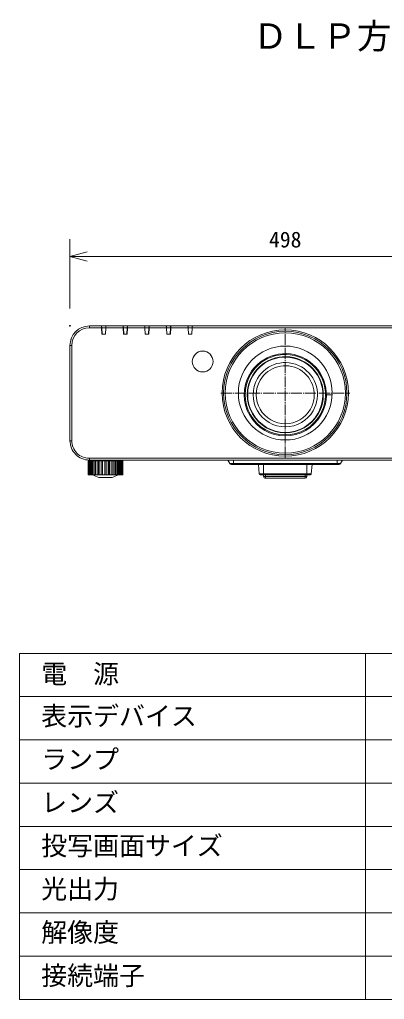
# Model space of a CAD drawing. Units: millimetres, scale not verified. Extents: x -62 to 63, y -56 to 57.
# Drawn here: x -62.5 to -20.3, y -56.5 to 56.8 of the extents above; entities that cross this region are included whole.
import ezdxf
from ezdxf.enums import TextEntityAlignment as Align

# ---------------------------------------------------------------- set-up
doc = ezdxf.new("R2010")
doc.units = ezdxf.units.MM
doc.header["$LTSCALE"] = 0.125
doc.header["$PDMODE"] = 32
doc.header["$PDSIZE"] = 0.0625
doc.linetypes.add('USER1', pattern=[13, 10, -1, 1, -1])
for name, color, linetype, lineweight in [('0-0_0', 7, 'Continuous', 9), ('0-1_WAKU', 1, 'Continuous', 18), ('0-3_GAIKEI', 1, 'Continuous', 18), ('0-5_SUNPO', 7, 'Continuous', 9)]:
    doc.layers.add(name, color=color, linetype=linetype, lineweight=lineweight)
doc.layers.add('0-2_MOJI1', color=7, linetype='Continuous')
doc.layers.add('0-6_Defpoints', color=7, linetype='Continuous')
doc.styles.add('ＭＳ ゴシック', font='')
doc.styles.get('ＭＳ ゴシック').set_extended_font_data('MS Gothic')

# ---------------------------------------------------------------- blocks, each defined once
blk = doc.blocks.new('_OPEN30')
at = {"layer": '0-0_0'}
blk.add_line((0, 0), (-1, 0), dxfattribs=at)
blk.add_lwpolyline([(-1, 0.26795), (0, 0), (-1, -0.26795)], dxfattribs=at)
blk = doc.blocks.new('D6')
at = {"layer": '0-5_SUNPO'}
for p, q in [((-59.728, 26.8821), (-59.728, 34.8821)), ((-9.928, 26.8821), (-9.928, 34.8821)), ((-57.728, 32.8821), (-11.928, 32.8821))]:
    blk.add_line(p, q, dxfattribs=at)
at = {"layer": '0-6_Defpoints'}
for p in [(-9.928, 32.8821), (-59.728, 24.8821), (-9.928, 24.8821)]:
    blk.add_point(p, dxfattribs=at)
at = {"layer": '0-5_SUNPO', "xscale": 2, "yscale": 2, "rotation": 180}
blk.add_blockref('_OPEN30', (-59.728, 32.8821), dxfattribs=at)
at = {"layer": '0-5_SUNPO', "xscale": 2, "yscale": 2}
blk.add_blockref('_OPEN30', (-9.928, 32.8821), dxfattribs=at)
at = {"layer": '0-5_SUNPO', "style": 'ＭＳ ゴシック'}
blk.add_text('498', height=1.833, dxfattribs=at).set_placement((-36.703, 33.3821), align=Align.BOTTOM_LEFT)

msp = doc.modelspace()

# ---------------------------------------------------------------- linework, layer by layer
at = {"layer": '0-1_WAKU', "color": 4}
for p, q in [((62.5175, -16.464), (-62.4825, -16.464)), ((-62.4825, -16.464), (-62.4825, -56.464)), ((-22.4825, -56.464), (-22.4825, -16.464)), ((-62.4825, -56.464), (62.5175, -56.464))]:
    msp.add_line(p, q, dxfattribs=at)
at = {"layer": '0-1_WAKU'}
for p, q in [((-62.4825, -21.464), (62.5175, -21.464)), ((-62.4825, -26.464), (62.5175, -26.464)), ((-62.4825, -31.464), (62.5175, -31.464)), ((-62.4825, -36.464), (62.5175, -36.464)), ((-62.4825, -41.464), (62.5175, -41.464)), ((-62.4825, -46.464), (62.5175, -46.464)), ((-62.4825, -51.464), (62.5175, -51.464))]:
    msp.add_line(p, q, dxfattribs=at)
at = {"layer": '0-3_GAIKEI', "color": 7}
for p, q in [((-50.5112, 21.3764), (-54.4114, 21.3764)), ((-50.5112, 21.3764), (-50.4911, 21.3764)), ((-50.4911, 21.3764), (-50.0125, 21.3764)), ((-49.9943, 21.3264), (-50.0117, 21.3264)), ((-47.9911, 21.3764), (-47.5125, 21.3764)), ((-45.4911, 21.3764), (-45.0125, 21.3764)), ((-42.9919, 21.3264), (-43.0086, 21.3264)), ((-42.9911, 21.3764), (-42.5125, 21.3764)), ((-56.6515, 8.1164), (-56.6515, 19.1364)), ((-56.6078, 7.6764), (-56.6047, 7.6764)), ((-54.532, 5.7764), (-54.5466, 5.7764)), ((-54.5466, 5.7764), (-54.5466, 4.1764)), ((-54.5038, 5.7764), (-54.532, 5.7764)), ((-54.4739, 5.7764), (-54.5038, 5.7764)), ((-54.4309, 5.7764), (-54.4739, 5.7764)), ((-54.4017, 5.7764), (-54.4308, 5.7764)), ((-9.0914, 5.8764), (-54.4114, 5.8764)), ((-54.3173, 5.7764), (-54.4017, 5.7764)), ((-54.2476, 5.7764), (-54.3173, 5.7764)), ((-54.2188, 5.7764), (-54.2476, 5.7764)), ((-54.0835, 5.7764), (-54.2188, 5.7764)), ((-53.9902, 5.7764), (-54.0835, 5.7764)), ((-53.963, 5.7764), (-53.9902, 5.7764)), ((-53.7827, 5.7764), (-53.963, 5.7764)), ((-53.6699, 5.7764), (-53.7827, 5.7764)), ((-53.6454, 5.7764), (-53.6699, 5.7764)), ((-53.4281, 5.7764), (-53.6454, 5.7764)), ((-53.3007, 5.7764), (-53.4281, 5.7764)), ((-53.3196, 5.8764), (-53.3196, 5.7764)), ((-53.2801, 5.7764), (-53.3007, 5.7764)), ((-53.0398, 5.7764), (-53.2801, 5.7764)), ((-53.0352, 5.7764), (-53.0398, 5.7764)), ((-52.8988, 5.7764), (-53.0352, 5.7764)), ((-52.8829, 5.7764), (-52.8988, 5.7764)), ((-52.6316, 5.7764), (-52.8829, 5.7764)), ((-52.6212, 5.7764), (-52.6316, 5.7764)), ((-52.4817, 5.7764), (-52.6212, 5.7764)), ((-52.4713, 5.7764), (-52.4817, 5.7764)), ((-52.22, 5.7764), (-52.4713, 5.7764)), ((-52.2041, 5.7764), (-52.22, 5.7764)), ((-52.0677, 5.7764), (-52.2041, 5.7764)), ((-52.0631, 5.7764), (-52.0677, 5.7764)), ((-51.8228, 5.7764), (-52.0631, 5.7764)), ((-51.8021, 5.7764), (-51.8228, 5.7764)), ((-51.6748, 5.7764), (-51.8022, 5.7764)), ((-51.7833, 5.7764), (-51.7833, 5.8764)), ((-51.4575, 5.7764), (-51.6748, 5.7764)), ((-51.433, 5.7764), (-51.4575, 5.7764)), ((-51.3202, 5.7764), (-51.433, 5.7764)), ((-51.1399, 5.7764), (-51.3202, 5.7764)), ((-51.1127, 5.7764), (-51.1399, 5.7764)), ((-51.0194, 5.7764), (-51.1127, 5.7764)), ((-50.8841, 5.7764), (-51.0194, 5.7764)), ((-50.8553, 5.7764), (-50.8841, 5.7764)), ((-50.7856, 5.7764), (-50.8553, 5.7764)), ((-50.7011, 5.7764), (-50.7856, 5.7764)), ((-50.672, 5.7764), (-50.7011, 5.7764)), ((-50.6289, 5.7764), (-50.672, 5.7764)), ((-50.5991, 5.7764), (-50.6289, 5.7764)), ((-50.5709, 5.7764), (-50.5991, 5.7764)), ((-50.5563, 5.7764), (-50.5709, 5.7764)), ((-50.5563, 5.7764), (-50.5563, 4.1764)), ((-54.5466, 4.1764), (-54.532, 4.1764)), ((-54.532, 4.1764), (-54.5038, 4.1764)), ((-54.5038, 4.1764), (-54.474, 4.1764)), ((-54.4739, 4.1764), (-54.4309, 4.1764)), ((-54.4308, 4.1764), (-54.4017, 4.1764)), ((-54.4017, 4.1764), (-54.3173, 4.1764)), ((-54.3173, 4.1764), (-54.2476, 4.1764)), ((-54.2476, 4.1764), (-54.2188, 4.1764)), ((-54.2188, 4.1764), (-54.0835, 4.1764)), ((-54.0835, 4.1764), (-53.9902, 4.1764)), ((-54.0835, 4.1764), (-54.0835, 4.1764)), ((-53.9902, 4.1764), (-53.963, 4.1764)), ((-53.963, 4.1764), (-53.7827, 4.1764)), ((-53.7827, 4.1764), (-53.6699, 4.1764)), ((-53.7827, 4.1764), (-53.7827, 4.1764)), ((-53.6699, 4.1764), (-53.6454, 4.1764)), ((-53.6454, 4.1764), (-53.4281, 4.1764)), ((-53.4281, 4.1764), (-53.3007, 4.1764)), ((-51.7833, 3.8764), (-53.3196, 3.8764)), ((-53.3007, 4.1764), (-53.2801, 4.1764)), ((-53.2801, 4.1764), (-53.0398, 4.1764)), ((-53.0398, 4.1764), (-53.0352, 4.1764)), ((-53.0352, 4.1764), (-52.8988, 4.1764)), ((-52.8988, 4.1764), (-52.8829, 4.1764)), ((-52.8829, 4.1764), (-52.6316, 4.1764)), ((-52.6316, 4.1764), (-52.6212, 4.1764)), ((-52.6212, 4.1764), (-52.4817, 4.1764)), ((-52.4817, 4.1764), (-52.4713, 4.1764)), ((-52.4713, 4.1764), (-52.22, 4.1764)), ((-52.22, 4.1764), (-52.2041, 4.1764)), ((-52.2041, 4.1764), (-52.0677, 4.1764)), ((-52.0677, 4.1764), (-52.0631, 4.1764)), ((-52.0631, 4.1764), (-51.8228, 4.1764)), ((-51.8228, 4.1764), (-51.8021, 4.1764)), ((-51.8022, 4.1764), (-51.6748, 4.1764)), ((-51.6748, 4.1764), (-51.4575, 4.1764)), ((-51.4575, 4.1764), (-51.433, 4.1764)), ((-51.433, 4.1764), (-51.3202, 4.1764)), ((-51.3202, 4.1764), (-51.1399, 4.1764)), ((-51.1399, 4.1764), (-51.1127, 4.1764)), ((-51.1127, 4.1764), (-51.0194, 4.1764)), ((-51.0194, 4.1764), (-50.8841, 4.1764)), ((-50.8841, 4.1764), (-50.8553, 4.1764)), ((-50.8553, 4.1764), (-50.7856, 4.1764)), ((-50.7856, 4.1764), (-50.7011, 4.1764)), ((-50.7011, 4.1764), (-50.672, 4.1764)), ((-50.672, 4.1764), (-50.6289, 4.1764)), ((-50.6289, 4.1764), (-50.5991, 4.1764)), ((-50.5991, 4.1764), (-50.5709, 4.1764)), ((-50.5709, 4.1764), (-50.5563, 4.1764))]:
    msp.add_line(p, q, dxfattribs=at)
at = {"layer": '0-3_GAIKEI'}
for p, q in [((-54.4114, 21.3764), (-54.4114, 21.1764)), ((-53.0007, 21.1764), (-54.4114, 21.1764)), ((-52.9919, 21.3264), (-53.0086, 21.3264)), ((-52.9961, 21.0876), (-52.991, 21.3764)), ((-52.9806, 21.1764), (-52.9911, 21.3764)), ((-52.9806, 21.1764), (-52.9418, 20.4364)), ((-52.523, 21.1764), (-52.9806, 21.1764)), ((-52.962, 20.4364), (-52.9418, 20.4364)), ((-52.5414, 20.4264), (-52.9614, 20.4264)), ((-52.9418, 20.4364), (-52.5618, 20.4364)), ((-52.9418, 20.4364), (-52.9414, 20.4264)), ((-52.5618, 20.4364), (-52.523, 21.1764)), ((-52.5409, 20.4364), (-52.5618, 20.4364)), ((-52.5125, 21.3764), (-52.523, 21.1764)), ((-52.5125, 21.3764), (-52.5073, 21.0777)), ((-50.5007, 21.1764), (-52.5021, 21.1764)), ((-50.5034, 21.2264), (-50.4937, 21.2264)), ((-50.4961, 21.0876), (-50.4911, 21.3764)), ((-50.4806, 21.1764), (-50.4911, 21.3764)), ((-50.4806, 21.1764), (-50.4418, 20.4364)), ((-50.023, 21.1764), (-50.4806, 21.1764)), ((-50.4418, 20.4364), (-50.462, 20.4364)), ((-50.0414, 20.4264), (-50.4614, 20.4264)), ((-50.4418, 20.4364), (-50.0618, 20.4364)), ((-50.0618, 20.4364), (-50.023, 21.1764)), ((-50.0409, 20.4364), (-50.0618, 20.4364)), ((-50.0125, 21.3764), (-50.023, 21.1764)), ((-50.0125, 21.3764), (-50.0073, 21.0777)), ((-48.0007, 21.1764), (-50.0021, 21.1764)), ((-48.0034, 21.2264), (-47.9937, 21.2264)), ((-47.9961, 21.0876), (-47.9911, 21.3764)), ((-47.9806, 21.1764), (-47.9911, 21.3764)), ((-47.9806, 21.1764), (-47.9418, 20.4364)), ((-47.523, 21.1764), (-47.9806, 21.1764)), ((-47.9418, 20.4364), (-47.962, 20.4364)), ((-47.5414, 20.4264), (-47.9614, 20.4264)), ((-47.9418, 20.4364), (-47.5618, 20.4364)), ((-47.5618, 20.4364), (-47.523, 21.1764)), ((-47.5409, 20.4364), (-47.5618, 20.4364)), ((-47.5125, 21.3764), (-47.523, 21.1764)), ((-47.5125, 21.3764), (-47.5073, 21.0777)), ((-45.5007, 21.1764), (-47.5021, 21.1764)), ((-45.4961, 21.0876), (-45.4911, 21.3764)), ((-45.4806, 21.1764), (-45.491, 21.3764)), ((-45.4806, 21.1764), (-45.4418, 20.4364)), ((-45.023, 21.1764), (-45.4806, 21.1764)), ((-45.4418, 20.4364), (-45.462, 20.4364)), ((-45.0414, 20.4264), (-45.4614, 20.4264)), ((-45.4418, 20.4364), (-45.0618, 20.4364)), ((-45.0618, 20.4364), (-45.023, 21.1764)), ((-45.0409, 20.4364), (-45.0618, 20.4364)), ((-45.0125, 21.3764), (-45.023, 21.1764)), ((-45.0204, 21.2264), (-44.9995, 21.2264)), ((-45.0125, 21.3764), (-45.0073, 21.0777)), ((-43.0007, 21.1764), (-45.0021, 21.1764)), ((-42.9961, 21.0876), (-42.9911, 21.3764)), ((-42.9806, 21.1764), (-42.9911, 21.3764)), ((-42.9806, 21.1764), (-42.9418, 20.4364)), ((-42.523, 21.1764), (-42.9806, 21.1764)), ((-42.9418, 20.4364), (-42.962, 20.4364)), ((-42.5414, 20.4264), (-42.9614, 20.4264)), ((-42.9418, 20.4364), (-42.5618, 20.4364)), ((-42.5622, 20.4264), (-42.5618, 20.4364)), ((-42.5618, 20.4364), (-42.523, 21.1764)), ((-42.5618, 20.4364), (-42.5409, 20.4364)), ((-42.5125, 21.3764), (-42.523, 21.1764)), ((-42.5125, 21.3764), (-42.5073, 21.0777)), ((-42.5099, 21.2264), (-42.4995, 21.2264)), ((-9.0914, 21.1764), (-42.5021, 21.1764)), ((-56.4515, 19.1364), (-56.6515, 19.1364)), ((-56.4515, 19.1364), (-56.4515, 8.1164)), ((-28.4216, 16.1438), (-28.4223, 16.1433)), ((-35.8651, 15.8014), (-35.7785, 15.7514)), ((-35.562, 15.6264), (-35.5187, 15.6014)), ((-27.0015, 13.423), (-26.3303, 13.423)), ((-35.4388, 10.8344), (-35.4379, 10.835)), ((-27.7244, 11.1014), (-27.6378, 11.0514)), ((-56.4515, 8.1164), (-56.6515, 8.1164)), ((-54.532, 5.7764), (-54.532, 4.1764)), ((-54.5038, 5.7764), (-54.5038, 4.1764)), ((-54.4739, 5.7764), (-54.4739, 4.1764)), ((-54.4308, 5.7764), (-54.4308, 4.1764)), ((-54.4114, 6.0764), (-9.0914, 6.0764)), ((-54.4114, 6.0764), (-54.4114, 5.8764)), ((-54.4017, 5.7764), (-54.4017, 4.1764)), ((-54.3173, 5.7764), (-54.3173, 4.1764)), ((-54.2476, 5.7764), (-54.2476, 4.1764)), ((-54.2188, 5.7764), (-54.2188, 4.1764)), ((-54.0835, 5.7764), (-54.0835, 4.1764)), ((-53.9902, 5.7764), (-53.9902, 4.1764)), ((-53.963, 5.7764), (-53.963, 4.1764)), ((-53.7827, 5.7764), (-53.7827, 4.1764)), ((-53.6699, 5.7764), (-53.6699, 4.1764)), ((-53.6454, 5.7764), (-53.6454, 4.1764)), ((-53.4281, 5.7764), (-53.4281, 4.1764)), ((-53.3007, 5.7764), (-53.3007, 4.1764)), ((-53.2801, 5.7764), (-53.2801, 4.1764)), ((-53.0398, 5.7764), (-53.0398, 4.1764)), ((-53.0352, 5.7764), (-53.0352, 4.1764)), ((-52.8988, 5.7764), (-52.8988, 4.1764)), ((-52.8829, 5.7764), (-52.8829, 4.1764)), ((-52.6316, 5.7764), (-52.6316, 4.1764)), ((-52.6212, 5.7764), (-52.6212, 4.1764)), ((-52.4817, 5.7764), (-52.4817, 4.1764)), ((-52.4713, 5.7764), (-52.4713, 4.1764)), ((-52.22, 5.7764), (-52.22, 4.1764)), ((-52.2041, 5.7764), (-52.2041, 4.1764)), ((-52.0677, 5.7764), (-52.0677, 4.1764)), ((-52.0631, 5.7764), (-52.0631, 4.1764)), ((-51.8228, 5.7764), (-51.8228, 4.1764)), ((-51.8022, 5.7764), (-51.8022, 4.1764)), ((-51.6748, 5.7764), (-51.6748, 4.1764)), ((-51.4575, 5.7764), (-51.4575, 4.1764)), ((-51.433, 5.7764), (-51.433, 4.1764)), ((-51.3202, 5.7764), (-51.3202, 4.1764)), ((-51.1399, 5.7764), (-51.1399, 4.1764)), ((-51.1127, 5.7764), (-51.1127, 4.1764)), ((-51.0194, 5.7764), (-51.0194, 4.1764)), ((-50.8841, 5.7764), (-50.8841, 4.1764)), ((-50.8553, 5.7764), (-50.8553, 4.1764)), ((-50.7856, 5.7764), (-50.7856, 4.1764)), ((-50.7011, 5.7764), (-50.7011, 4.1764)), ((-50.672, 5.7764), (-50.672, 4.1764)), ((-50.6289, 5.7764), (-50.6289, 4.1764)), ((-50.5991, 5.7764), (-50.5991, 4.1764)), ((-50.5709, 5.7764), (-50.5709, 4.1764)), ((-38.1501, 5.4764), (-38.381, 5.8764)), ((-37.7515, 5.4764), (-37.7515, 5.8764)), ((-25.7515, 5.4764), (-25.7515, 5.8764)), ((-25.3528, 5.4764), (-25.1219, 5.8764)), ((-38.1501, 5.4764), (-37.7515, 5.4764)), ((-37.7515, 5.4764), (-37.7515, 5.3764)), ((-34.7594, 4.2677), (-34.8564, 5.3764)), ((-29.2515, 4.2677), (-29.2515, 5.3764)), ((-28.7435, 4.2677), (-28.6465, 5.3764)), ((-25.7515, 5.4764), (-25.7515, 5.3764)), ((-34.2515, 3.9764), (-34.2515, 4.1764)), ((-34.2515, 3.9764), (-34.0515, 3.9764)), ((-34.0515, 3.9764), (-34.0515, 3.7764)), ((-29.4515, 3.7764), (-34.0515, 3.7764)), ((-29.4515, 3.9764), (-29.2515, 3.9764)), ((-29.4515, 3.7764), (-29.4515, 3.9764)), ((-29.2515, 4.1764), (-29.2515, 3.9764))]:
    msp.add_line(p, q, dxfattribs=at)
at = {"layer": '0-3_GAIKEI', "color": 7, "linetype": 'USER1', "lineweight": 9}
for p, q in [((-31.7514, 6.1764), (-31.7515, 21.0764)), ((-39.2015, 13.6264), (-24.3015, 13.6264))]:
    msp.add_line(p, q, dxfattribs=at)
at = {"layer": '0-3_GAIKEI'}
for points in [[(-52.9615, 20.4264), (-53.0008, 21.1764), (-53.0112, 21.3764)], [(-52.4917, 21.3764), (-52.5021, 21.1764), (-52.5414, 20.4264)], [(-50.4614, 20.4264), (-50.5008, 21.1764), (-50.5112, 21.3764)], [(-49.9917, 21.3764), (-50.0021, 21.1764), (-50.0415, 20.4264)], [(-47.9614, 20.4264), (-48.0007, 21.1764), (-48.0112, 21.3764)], [(-47.4917, 21.3764), (-47.5021, 21.1764), (-47.5414, 20.4264)], [(-45.4615, 20.4264), (-45.5008, 21.1764), (-45.5112, 21.3764)], [(-44.9917, 21.3764), (-45.0021, 21.1764), (-45.0414, 20.4264)], [(-42.9614, 20.4264), (-43.0008, 21.1764), (-43.0112, 21.3764)], [(-42.4917, 21.3764), (-42.5021, 21.1764), (-42.5415, 20.4264)], [(-25.526, 5.3764), (-25.7515, 5.3764), (-37.7515, 5.3764), (-37.9768, 5.3764)], [(-37.7515, 5.4764), (-25.7515, 5.4764), (-25.3528, 5.4764)], [(-34.7594, 4.2677), (-34.2515, 4.2677), (-34.2515, 5.3764)], [(-28.8431, 4.1764), (-29.2515, 4.1764), (-34.2515, 4.1764), (-34.6598, 4.1764)], [(-34.2515, 4.1764), (-34.2515, 4.2677), (-29.2515, 4.2677)], [(-34.0515, 4.1764), (-34.0515, 3.9764), (-29.4515, 3.9764), (-29.4515, 4.1764)], [(-29.2515, 4.1764), (-29.2515, 4.2677), (-28.7435, 4.2677)]]:
    msp.add_lwpolyline(points, dxfattribs=at)
at = {"layer": '0-3_GAIKEI', "color": 7}
for points in [[(-50.0125, 21.3764), (-49.9917, 21.3764), (-48.0112, 21.3764), (-47.9911, 21.3764)], [(-47.5125, 21.3764), (-47.4917, 21.3764), (-45.5112, 21.3764), (-45.4911, 21.3764)], [(-45.0125, 21.3764), (-44.9917, 21.3764), (-43.0112, 21.3764), (-42.9911, 21.3764)], [(-42.5125, 21.3764), (-42.4917, 21.3764), (-9.0914, 21.3764)]]:
    msp.add_lwpolyline(points, dxfattribs=at)
at = {"layer": '0-3_GAIKEI'}
for centre, radius in [((-31.7515, 13.6264), 7.3018), ((-31.7515, 13.6264), 7.1325), ((-31.7515, 13.6264), 6.95), ((-41.3015, 17.2664), 1.2024), ((-31.7515, 13.6264), 5.4268)]:
    msp.add_circle(centre, radius, dxfattribs=at)
at = {"layer": '0-3_GAIKEI', "color": 7}
for centre, radius, start, end in [((-54.4114, 19.1364), 2.24, 89.99998, 179.99996), ((-56.3557, 19.754), 0.2, 162.37704, 177.35395), ((-54.4114, 8.1164), 2.24, 179.99996, 270), ((-55.0188, 6.2214), 0.25, 252.22949, 257.07368), ((-52.5515, 6.7764), 3, 240.0735, 255.16483), ((-52.5515, 6.7764), 3, 284.83512, 299.92645)]:
    msp.add_arc(centre, radius, start, end, dxfattribs=at)
at = {"layer": '0-3_GAIKEI'}
for centre, radius, start, end in [((-54.4114, 19.1364), 2.04, 89.99998, 179.99996), ((-31.7515, 13.4264), 4.75, 330, 149.99997), ((-31.7515, 13.4264), 4.65, 330, 149.99997), ((-31.7515, 13.4264), 4.4, 330, 149.99997), ((-31.7515, 13.4264), 4.35, 330, 149.99997), ((-31.7515, 13.4264), 3.72, 330, 149.99997), ((-31.7515, 13.4264), 3.3512, 330, 149.99997), ((-31.7515, 13.4264), 4.75, 149.99997, 329.99999), ((-31.7515, 13.4264), 4.65, 149.99997, 329.99999), ((-31.7515, 13.4264), 4.4, 149.99997, 329.99999), ((-31.7515, 13.4264), 4.35, 149.99997, 329.99999), ((-35.8735, 15.6542), 0.0712, 126.25665, 179.99996), ((-31.7515, 13.4264), 3.72, 149.99997, 329.99999), ((-31.7515, 13.4264), 3.3512, 149.99997, 329.99999), ((-54.4114, 8.1164), 2.04, 179.99996, 270), ((-37.9768, 5.5764), 0.2, 209.99996, 270), ((-25.526, 5.5764), 0.2, 270, 329.99999), ((-34.6598, 4.2764), 0.1, 184.99999, 270), ((-34.0515, 3.9764), 0.2, 179.99996, 270), ((-29.4515, 3.9764), 0.2, 270, 359.99998), ((-28.8431, 4.2764), 0.1, 270, 355.00001)]:
    msp.add_arc(centre, radius, start, end, dxfattribs=at)

# ---------------------------------------------------------------- block references
at = {"layer": '0-5_SUNPO'}
msp.add_blockref('D6', (3.0766, -3.4819), dxfattribs=at)

# ---------------------------------------------------------------- texts
at = {"layer": '0-2_MOJI1', "style": 'ＭＳ ゴシック'}
for s, height, p in [('ＤＬＰ方式プロジェクター', 2.933, (-35.4825, 52.536)), ('電\u3000源', 2.199, (-59.9825, -20.596)), ('表示デバイス', 2.199, (-59.9825, -25.464)), ('ランプ', 2.199, (-59.9825, -30.464)), ('レンズ', 2.199, (-59.9825, -35.464)), ('投写画面サイズ', 2.199, (-59.9825, -40.464)), ('光出力', 2.199, (-59.9825, -45.464)), ('解像度', 2.199, (-59.9825, -50.464)), ('接続端子', 2.199, (-59.9825, -55.464))]:
    msp.add_text(s, height=height, dxfattribs=at).set_placement(p, align=Align.BOTTOM_LEFT)

doc.saveas('drawing.dxf')
